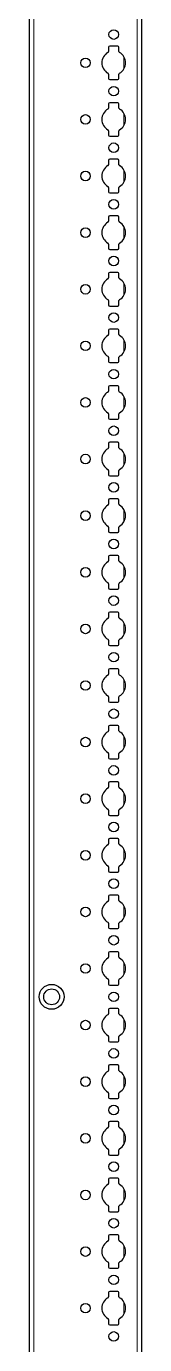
# Model space of a CAD drawing. Header units: millimetres. Extents: x -250 to 5025, y -1547 to 1577.
# Drawn here: x 4426 to 4475, y -423 to 159 of the extents above; entities that cross this region are included whole.
import ezdxf

# ---------------------------------------------------------------- set-up
doc = ezdxf.new("R2010")
doc.units = ezdxf.units.MM

msp = doc.modelspace()

# ---------------------------------------------------------------- linework, layer by layer
at = {"color": 7, "linetype": 'Continuous', "lineweight": 25}
for p, q in [((4425.51, -1006.24), (4425.51, 1092.76)), ((4475.21, 1092.76), (4475.21, -1006.24)), ((4460.56, 150.16), (4460.56, 148.28)), ((4464.66, 150.66), (4461.06, 150.66)), ((4465.16, 148.28), (4465.16, 150.16)), ((4460.56, 138.23), (4460.56, 136.36)), ((4461.06, 135.86), (4464.66, 135.86)), ((4465.16, 136.36), (4465.16, 138.23)), ((4460.56, 125.16), (4460.56, 123.28)), ((4464.66, 125.66), (4461.06, 125.66)), ((4465.16, 123.28), (4465.16, 125.16)), ((4460.56, 113.23), (4460.56, 111.36)), ((4461.06, 110.86), (4464.66, 110.86)), ((4465.16, 111.36), (4465.16, 113.23)), ((4460.56, 100.16), (4460.56, 98.28)), ((4464.66, 100.66), (4461.06, 100.66)), ((4465.16, 98.28), (4465.16, 100.16)), ((4460.56, 88.23), (4460.56, 86.36)), ((4465.16, 86.36), (4465.16, 88.23)), ((4461.06, 85.86), (4464.66, 85.86)), ((4460.56, 75.16), (4460.56, 73.28)), ((4464.66, 75.66), (4461.06, 75.66)), ((4465.16, 73.28), (4465.16, 75.16)), ((4460.56, 63.23), (4460.56, 61.36)), ((4461.06, 60.86), (4464.66, 60.86)), ((4465.16, 61.36), (4465.16, 63.23)), ((4460.56, 50.16), (4460.56, 48.28)), ((4464.66, 50.66), (4461.06, 50.66)), ((4465.16, 48.28), (4465.16, 50.16)), ((4460.56, 38.23), (4460.56, 36.36)), ((4461.06, 35.86), (4464.66, 35.86)), ((4465.16, 36.36), (4465.16, 38.23)), ((4460.56, 25.16), (4460.56, 23.28)), ((4464.66, 25.66), (4461.06, 25.66)), ((4465.16, 23.28), (4465.16, 25.16)), ((4460.56, 13.23), (4460.56, 11.36)), ((4465.16, 11.36), (4465.16, 13.23)), ((4461.06, 10.86), (4464.66, 10.86)), ((4460.56, 0.16), (4460.56, -1.72)), ((4464.66, 0.66), (4461.06, 0.66)), ((4465.16, -1.72), (4465.16, 0.16)), ((4460.56, -11.77), (4460.56, -13.64)), ((4461.06, -14.14), (4464.66, -14.14)), ((4465.16, -13.64), (4465.16, -11.77)), ((4460.56, -24.84), (4460.56, -26.72)), ((4464.66, -24.34), (4461.06, -24.34)), ((4465.16, -26.72), (4465.16, -24.84)), ((4460.56, -36.77), (4460.56, -38.64)), ((4461.06, -39.14), (4464.66, -39.14)), ((4465.16, -38.64), (4465.16, -36.77)), ((4460.56, -49.84), (4460.56, -51.72)), ((4464.66, -49.34), (4461.06, -49.34)), ((4465.16, -51.72), (4465.16, -49.84)), ((4460.56, -61.77), (4460.56, -63.64)), ((4465.16, -63.64), (4465.16, -61.77)), ((4461.06, -64.14), (4464.66, -64.14)), ((4460.56, -74.84), (4460.56, -76.72)), ((4464.66, -74.34), (4461.06, -74.34)), ((4465.16, -76.72), (4465.16, -74.84)), ((4460.56, -86.77), (4460.56, -88.64)), ((4465.16, -88.64), (4465.16, -86.77)), ((4461.06, -89.14), (4464.66, -89.14)), ((4460.56, -99.84), (4460.56, -101.72)), ((4464.66, -99.34), (4461.06, -99.34)), ((4465.16, -101.72), (4465.16, -99.84)), ((4460.56, -111.77), (4460.56, -113.64)), ((4461.06, -114.14), (4464.66, -114.14)), ((4465.16, -113.64), (4465.16, -111.77)), ((4460.56, -124.84), (4460.56, -126.72)), ((4464.66, -124.34), (4461.06, -124.34)), ((4465.16, -126.72), (4465.16, -124.84)), ((4460.56, -136.77), (4460.56, -138.64)), ((4461.06, -139.14), (4464.66, -139.14)), ((4465.16, -138.64), (4465.16, -136.77)), ((4460.56, -149.84), (4460.56, -151.72)), ((4464.66, -149.34), (4461.06, -149.34)), ((4465.16, -151.72), (4465.16, -149.84)), ((4460.56, -161.77), (4460.56, -163.64)), ((4465.16, -163.64), (4465.16, -161.77)), ((4461.06, -164.14), (4464.66, -164.14)), ((4464.66, -174.34), (4461.06, -174.34)), ((4460.56, -174.84), (4460.56, -176.72)), ((4465.16, -176.72), (4465.16, -174.84)), ((4460.56, -186.77), (4460.56, -188.64)), ((4461.06, -189.14), (4464.66, -189.14)), ((4465.16, -188.64), (4465.16, -186.77)), ((4460.56, -199.84), (4460.56, -201.72)), ((4464.66, -199.34), (4461.06, -199.34)), ((4465.16, -201.72), (4465.16, -199.84)), ((4460.56, -211.77), (4460.56, -213.64)), ((4461.06, -214.14), (4464.66, -214.14)), ((4465.16, -213.64), (4465.16, -211.77)), ((4460.56, -224.84), (4460.56, -226.72)), ((4464.66, -224.34), (4461.06, -224.34)), ((4465.16, -226.72), (4465.16, -224.84)), ((4460.56, -236.77), (4460.56, -238.64)), ((4465.16, -238.64), (4465.16, -236.77)), ((4461.06, -239.14), (4464.66, -239.14)), ((4460.56, -249.84), (4460.56, -251.72)), ((4464.66, -249.34), (4461.06, -249.34)), ((4465.16, -251.72), (4465.16, -249.84)), ((4460.56, -261.77), (4460.56, -263.64)), ((4465.16, -263.64), (4465.16, -261.77)), ((4461.06, -264.14), (4464.66, -264.14)), ((4460.56, -274.84), (4460.56, -276.72)), ((4464.66, -274.34), (4461.06, -274.34)), ((4465.16, -276.72), (4465.16, -274.84)), ((4460.56, -286.77), (4460.56, -288.64)), ((4461.06, -289.14), (4464.66, -289.14)), ((4465.16, -288.64), (4465.16, -286.77)), ((4460.56, -299.84), (4460.56, -301.72)), ((4464.66, -299.34), (4461.06, -299.34)), ((4465.16, -301.72), (4465.16, -299.84)), ((4460.56, -311.77), (4460.56, -313.64)), ((4461.06, -314.14), (4464.66, -314.14)), ((4465.16, -313.64), (4465.16, -311.77)), ((4460.56, -324.84), (4460.56, -326.72)), ((4464.66, -324.34), (4461.06, -324.34)), ((4465.16, -326.72), (4465.16, -324.84)), ((4460.56, -336.77), (4460.56, -338.64)), ((4465.16, -338.64), (4465.16, -336.77)), ((4461.06, -339.14), (4464.66, -339.14)), ((4460.56, -349.84), (4460.56, -351.72)), ((4464.66, -349.34), (4461.06, -349.34)), ((4465.16, -351.72), (4465.16, -349.84)), ((4460.56, -361.77), (4460.56, -363.64)), ((4461.06, -364.14), (4464.66, -364.14)), ((4465.16, -363.64), (4465.16, -361.77)), ((4460.56, -374.84), (4460.56, -376.72)), ((4464.66, -374.34), (4461.06, -374.34)), ((4465.16, -376.72), (4465.16, -374.84)), ((4460.56, -386.77), (4460.56, -388.64)), ((4461.06, -389.14), (4464.66, -389.14)), ((4465.16, -388.64), (4465.16, -386.77)), ((4460.56, -399.84), (4460.56, -401.72)), ((4464.66, -399.34), (4461.06, -399.34)), ((4465.16, -401.72), (4465.16, -399.84)), ((4460.56, -411.77), (4460.56, -413.64)), ((4465.16, -413.64), (4465.16, -411.77)), ((4461.06, -414.14), (4464.66, -414.14))]:
    msp.add_line(p, q, dxfattribs=at)
at = {"color": 8, "linetype": 'Continuous', "lineweight": 18}
for p, q in [((4427.51, 1092.76), (4427.51, -1006.24)), ((4473.21, -1006.24), (4473.21, 1092.76)), ((4467.36, 140.55), (4467.36, 145.96)), ((4467.36, 115.55), (4467.36, 120.96)), ((4467.36, 90.55), (4467.36, 95.96)), ((4467.36, 65.55), (4467.36, 70.96)), ((4467.36, 40.55), (4467.36, 45.96)), ((4467.36, 15.55), (4467.36, 20.96)), ((4467.36, -9.45), (4467.36, -4.04)), ((4467.36, -34.45), (4467.36, -29.04)), ((4467.36, -59.45), (4467.36, -54.04)), ((4467.36, -84.45), (4467.36, -79.04)), ((4467.36, -109.45), (4467.36, -104.04)), ((4467.36, -134.45), (4467.36, -129.04)), ((4467.36, -159.45), (4467.36, -154.04)), ((4467.36, -184.45), (4467.36, -179.04)), ((4467.36, -209.45), (4467.36, -204.04)), ((4467.36, -234.45), (4467.36, -229.04)), ((4467.36, -259.45), (4467.36, -254.04)), ((4467.36, -284.45), (4467.36, -279.04)), ((4467.36, -309.45), (4467.36, -304.04)), ((4467.36, -334.45), (4467.36, -329.04)), ((4467.36, -359.45), (4467.36, -354.04)), ((4467.36, -384.45), (4467.36, -379.04)), ((4467.36, -409.45), (4467.36, -404.04))]:
    msp.add_line(p, q, dxfattribs=at)
at = {"color": 7, "linetype": 'Continuous', "lineweight": 25}
for centre, radius in [((4462.86, 155.76), 2.12), ((4450.36, 143.26), 2.12), ((4462.86, 130.76), 2.12), ((4450.36, 118.26), 2.12), ((4462.86, 105.76), 2.12), ((4450.36, 93.26), 2.12), ((4462.86, 80.76), 2.12), ((4450.36, 68.26), 2.12), ((4462.86, 55.76), 2.12), ((4450.36, 43.26), 2.12), ((4462.86, 30.76), 2.12), ((4450.36, 18.26), 2.12), ((4462.86, 5.76), 2.12), ((4450.36, -6.74), 2.12), ((4462.86, -19.24), 2.12), ((4450.36, -31.74), 2.12), ((4462.86, -44.24), 2.12), ((4450.36, -56.74), 2.12), ((4462.86, -69.24), 2.12), ((4450.36, -81.74), 2.12), ((4462.86, -94.24), 2.12), ((4450.36, -106.74), 2.12), ((4462.86, -119.24), 2.12), ((4450.36, -131.74), 2.12), ((4462.86, -144.24), 2.12), ((4450.36, -156.74), 2.12), ((4462.86, -169.24), 2.12), ((4450.36, -181.74), 2.12), ((4462.86, -194.24), 2.12), ((4450.36, -206.74), 2.12), ((4462.86, -219.24), 2.12), ((4450.36, -231.74), 2.12), ((4462.86, -244.24), 2.12), ((4450.36, -256.74), 2.12), ((4435.36, -269.24), 5.5), ((4435.36, -269.24), 3.5), ((4462.86, -269.24), 2.12), ((4450.36, -281.74), 2.12), ((4462.86, -294.24), 2.12), ((4450.36, -306.74), 2.12), ((4462.86, -319.24), 2.12), ((4450.36, -331.74), 2.12), ((4462.86, -344.24), 2.12), ((4450.36, -356.74), 2.12), ((4462.86, -369.24), 2.12), ((4450.36, -381.74), 2.12), ((4462.86, -394.24), 2.12), ((4450.36, -406.74), 2.12), ((4462.86, -419.24), 2.12)]:
    msp.add_circle(centre, radius, dxfattribs=at)
for centre, radius, start, end in [((4462.86, 143.26), 5.25, 119.14074, 240.85926), ((4460.06, 148.28), 0.5, 299.14074, 0), ((4461.06, 150.16), 0.5, 90, 180), ((4464.66, 150.16), 0.5, 0, 90), ((4465.66, 148.28), 0.5, 180, 240.85926), ((4462.86, 143.26), 5.25, 299.14074, 60.85926), ((4460.06, 138.23), 0.5, 0, 60.85926), ((4461.06, 136.36), 0.5, 180, 270), ((4464.66, 136.36), 0.5, 270, 0), ((4465.66, 138.23), 0.5, 119.14074, 180), ((4462.86, 118.26), 5.25, 119.14074, 240.85926), ((4460.06, 123.28), 0.5, 299.14074, 0), ((4461.06, 125.16), 0.5, 90, 180), ((4464.66, 125.16), 0.5, 0, 90), ((4465.66, 123.28), 0.5, 180, 240.85926), ((4462.86, 118.26), 5.25, 299.14074, 60.85926), ((4460.06, 113.23), 0.5, 0, 60.85926), ((4461.06, 111.36), 0.5, 180, 270), ((4464.66, 111.36), 0.5, 270, 0), ((4465.66, 113.23), 0.5, 119.14074, 180), ((4461.06, 100.16), 0.5, 90, 180), ((4464.66, 100.16), 0.5, 0, 90), ((4462.86, 93.26), 5.25, 119.14074, 240.85926), ((4460.06, 98.28), 0.5, 299.14074, 0), ((4465.66, 98.28), 0.5, 180, 240.85926), ((4462.86, 93.26), 5.25, 299.14074, 60.85926), ((4460.06, 88.23), 0.5, 0, 60.85926), ((4465.66, 88.23), 0.5, 119.14074, 180), ((4461.06, 86.36), 0.5, 180, 270), ((4464.66, 86.36), 0.5, 270, 0), ((4462.86, 68.26), 5.25, 119.14074, 240.85926), ((4460.06, 73.28), 0.5, 299.14074, 0), ((4461.06, 75.16), 0.5, 90, 180), ((4464.66, 75.16), 0.5, 0, 90), ((4465.66, 73.28), 0.5, 180, 240.85926), ((4462.86, 68.26), 5.25, 299.14074, 60.85926), ((4460.06, 63.23), 0.5, 0, 60.85926), ((4461.06, 61.36), 0.5, 180, 270), ((4464.66, 61.36), 0.5, 270, 0), ((4465.66, 63.23), 0.5, 119.14074, 180), ((4462.86, 43.26), 5.25, 119.14074, 240.85926), ((4460.06, 48.28), 0.5, 299.14074, 0), ((4461.06, 50.16), 0.5, 90, 180), ((4464.66, 50.16), 0.5, 0, 90), ((4465.66, 48.28), 0.5, 180, 240.85926), ((4462.86, 43.26), 5.25, 299.14074, 60.85926), ((4460.06, 38.23), 0.5, 0, 60.85926), ((4461.06, 36.36), 0.5, 180, 270), ((4464.66, 36.36), 0.5, 270, 0), ((4465.66, 38.23), 0.5, 119.14074, 180), ((4461.06, 25.16), 0.5, 90, 180), ((4464.66, 25.16), 0.5, 360, 90), ((4462.86, 18.26), 5.25, 119.14074, 240.85926), ((4460.06, 23.28), 0.5, 299.14074, 0), ((4465.66, 23.28), 0.5, 180, 240.85926), ((4462.86, 18.26), 5.25, 299.14074, 60.85926), ((4460.06, 13.23), 0.5, 0, 60.85926), ((4465.66, 13.23), 0.5, 119.14074, 180), ((4461.06, 11.36), 0.5, 180, 270), ((4464.66, 11.36), 0.5, 270, 0), ((4461.06, 0.16), 0.5, 90, 180), ((4464.66, 0.16), 0.5, 360, 90), ((4462.86, -6.74), 5.25, 119.14074, 240.85926), ((4460.06, -1.72), 0.5, 299.14074, 0), ((4465.66, -1.72), 0.5, 180, 240.85926), ((4462.86, -6.74), 5.25, 299.14074, 60.85926), ((4460.06, -11.77), 0.5, 0, 60.85926), ((4465.66, -11.77), 0.5, 119.14074, 180), ((4461.06, -13.64), 0.5, 180, 270), ((4464.66, -13.64), 0.5, 270, 0), ((4462.86, -31.74), 5.25, 119.14074, 240.85926), ((4460.06, -26.72), 0.5, 299.14074, 0), ((4461.06, -24.84), 0.5, 90, 180), ((4464.66, -24.84), 0.5, 0, 90), ((4465.66, -26.72), 0.5, 180, 240.85926), ((4462.86, -31.74), 5.25, 299.14074, 60.85926), ((4460.06, -36.77), 0.5, 0, 60.85926), ((4461.06, -38.64), 0.5, 180, 270), ((4464.66, -38.64), 0.5, 270, 0), ((4465.66, -36.77), 0.5, 119.14074, 180), ((4462.86, -56.74), 5.25, 119.14074, 240.85926), ((4460.06, -51.72), 0.5, 299.14074, 0), ((4461.06, -49.84), 0.5, 90, 180), ((4464.66, -49.84), 0.5, 0, 90), ((4465.66, -51.72), 0.5, 180, 240.85926), ((4462.86, -56.74), 5.25, 299.14074, 60.85926), ((4460.06, -61.77), 0.5, 0, 60.85926), ((4461.06, -63.64), 0.5, 180, 270), ((4464.66, -63.64), 0.5, 270, 0), ((4465.66, -61.77), 0.5, 119.14074, 180), ((4461.06, -74.84), 0.5, 90, 180), ((4464.66, -74.84), 0.5, 0, 90), ((4462.86, -81.74), 5.25, 119.14074, 240.85926), ((4460.06, -76.72), 0.5, 299.14074, 0), ((4465.66, -76.72), 0.5, 180, 240.85926), ((4462.86, -81.74), 5.25, 299.14074, 60.85926), ((4460.06, -86.77), 0.5, 0, 60.85926), ((4465.66, -86.77), 0.5, 119.14074, 180), ((4461.06, -88.64), 0.5, 180, 270), ((4464.66, -88.64), 0.5, 270, 0), ((4462.86, -106.74), 5.25, 119.14074, 240.85926), ((4460.06, -101.72), 0.5, 299.14074, 0), ((4461.06, -99.84), 0.5, 90, 180), ((4464.66, -99.84), 0.5, 0, 90), ((4465.66, -101.72), 0.5, 180, 240.85926), ((4462.86, -106.74), 5.25, 299.14074, 60.85926), ((4460.06, -111.77), 0.5, 0, 60.85926), ((4461.06, -113.64), 0.5, 180, 270), ((4464.66, -113.64), 0.5, 270, 0), ((4465.66, -111.77), 0.5, 119.14074, 180), ((4462.86, -131.74), 5.25, 119.14074, 240.85926), ((4460.06, -126.72), 0.5, 299.14074, 0), ((4461.06, -124.84), 0.5, 90, 180), ((4464.66, -124.84), 0.5, 0, 90), ((4465.66, -126.72), 0.5, 180, 240.85926), ((4462.86, -131.74), 5.25, 299.14074, 60.85926), ((4460.06, -136.77), 0.5, 0, 60.85926), ((4461.06, -138.64), 0.5, 180, 270), ((4464.66, -138.64), 0.5, 270, 0), ((4465.66, -136.77), 0.5, 119.14074, 180), ((4461.06, -149.84), 0.5, 90, 180), ((4464.66, -149.84), 0.5, 0, 90), ((4462.86, -156.74), 5.25, 119.14074, 240.85926), ((4460.06, -151.72), 0.5, 299.14074, 0), ((4465.66, -151.72), 0.5, 180, 240.85926), ((4462.86, -156.74), 5.25, 299.14074, 60.85926), ((4460.06, -161.77), 0.5, 0, 60.85926), ((4465.66, -161.77), 0.5, 119.14074, 180), ((4461.06, -163.64), 0.5, 180, 270), ((4464.66, -163.64), 0.5, 270, 0), ((4461.06, -174.84), 0.5, 90, 180), ((4464.66, -174.84), 0.5, 0, 90), ((4462.86, -181.74), 5.25, 119.14074, 240.85926), ((4460.06, -176.72), 0.5, 299.14074, 0), ((4465.66, -176.72), 0.5, 180, 240.85926), ((4462.86, -181.74), 5.25, 299.14074, 60.85926), ((4460.06, -186.77), 0.5, 0, 60.85926), ((4461.06, -188.64), 0.5, 180, 270), ((4464.66, -188.64), 0.5, 270, 0), ((4465.66, -186.77), 0.5, 119.14074, 180), ((4462.86, -206.74), 5.25, 119.14074, 240.85926), ((4460.06, -201.72), 0.5, 299.14074, 0), ((4461.06, -199.84), 0.5, 90, 180), ((4464.66, -199.84), 0.5, 0, 90), ((4465.66, -201.72), 0.5, 180, 240.85926), ((4462.86, -206.74), 5.25, 299.14074, 60.85926), ((4460.06, -211.77), 0.5, 0, 60.85926), ((4461.06, -213.64), 0.5, 180, 270), ((4464.66, -213.64), 0.5, 270, 0), ((4465.66, -211.77), 0.5, 119.14074, 180), ((4460.06, -226.72), 0.5, 299.14074, 0), ((4461.06, -224.84), 0.5, 90, 180), ((4464.66, -224.84), 0.5, 0, 90), ((4465.66, -226.72), 0.5, 180, 240.85926), ((4462.86, -231.74), 5.25, 119.14074, 240.85926), ((4462.86, -231.74), 5.25, 299.14074, 60.85926), ((4460.06, -236.77), 0.5, 0, 60.85926), ((4461.06, -238.64), 0.5, 180, 270), ((4464.66, -238.64), 0.5, 270, 0), ((4465.66, -236.77), 0.5, 119.14074, 180), ((4461.06, -249.84), 0.5, 90, 180), ((4464.66, -249.84), 0.5, 0, 90), ((4462.86, -256.74), 5.25, 119.14074, 240.85926), ((4460.06, -251.72), 0.5, 299.14074, 0), ((4465.66, -251.72), 0.5, 180, 240.85926), ((4462.86, -256.74), 5.25, 299.14074, 60.85926), ((4460.06, -261.77), 0.5, 0, 60.85926), ((4465.66, -261.77), 0.5, 119.14074, 180), ((4461.06, -263.64), 0.5, 180, 270), ((4464.66, -263.64), 0.5, 270, 0), ((4462.86, -281.74), 5.25, 119.14074, 240.85926), ((4460.06, -276.72), 0.5, 299.14074, 0), ((4461.06, -274.84), 0.5, 90, 180), ((4464.66, -274.84), 0.5, 0, 90), ((4465.66, -276.72), 0.5, 180, 240.85926), ((4462.86, -281.74), 5.25, 299.14074, 60.85926), ((4460.06, -286.77), 0.5, 0, 60.85926), ((4461.06, -288.64), 0.5, 180, 270), ((4464.66, -288.64), 0.5, 270, 0), ((4465.66, -286.77), 0.5, 119.14074, 180), ((4462.86, -306.74), 5.25, 119.14074, 240.85926), ((4460.06, -301.72), 0.5, 299.14074, 0), ((4461.06, -299.84), 0.5, 90, 180), ((4464.66, -299.84), 0.5, 0, 90), ((4465.66, -301.72), 0.5, 180, 240.85926), ((4462.86, -306.74), 5.25, 299.14074, 60.85926), ((4460.06, -311.77), 0.5, 0, 60.85926), ((4461.06, -313.64), 0.5, 180, 270), ((4464.66, -313.64), 0.5, 270, 0), ((4465.66, -311.77), 0.5, 119.14074, 180), ((4461.06, -324.84), 0.5, 90, 180), ((4464.66, -324.84), 0.5, 0, 90), ((4462.86, -331.74), 5.25, 119.14074, 240.85926), ((4460.06, -326.72), 0.5, 299.14074, 0), ((4465.66, -326.72), 0.5, 180, 240.85926), ((4462.86, -331.74), 5.25, 299.14074, 60.85926), ((4460.06, -336.77), 0.5, 0, 60.85926), ((4465.66, -336.77), 0.5, 119.14074, 180), ((4461.06, -338.64), 0.5, 180, 270), ((4464.66, -338.64), 0.5, 270, 0), ((4462.86, -356.74), 5.25, 119.14074, 240.85926), ((4460.06, -351.72), 0.5, 299.14074, 0), ((4461.06, -349.84), 0.5, 90, 180), ((4464.66, -349.84), 0.5, 0, 90), ((4465.66, -351.72), 0.5, 180, 240.85926), ((4462.86, -356.74), 5.25, 299.14074, 60.85926), ((4460.06, -361.77), 0.5, 0, 60.85926), ((4461.06, -363.64), 0.5, 180, 270), ((4464.66, -363.64), 0.5, 270, 0), ((4465.66, -361.77), 0.5, 119.14074, 180), ((4462.86, -381.74), 5.25, 119.14074, 240.85926), ((4460.06, -376.72), 0.5, 299.14074, 0), ((4461.06, -374.84), 0.5, 90, 180), ((4464.66, -374.84), 0.5, 0, 90), ((4465.66, -376.72), 0.5, 180, 240.85926), ((4462.86, -381.74), 5.25, 299.14074, 60.85926), ((4460.06, -386.77), 0.5, 0, 60.85926), ((4461.06, -388.64), 0.5, 180, 270), ((4464.66, -388.64), 0.5, 270, 0), ((4465.66, -386.77), 0.5, 119.14074, 180), ((4460.06, -401.72), 0.5, 299.14074, 0), ((4461.06, -399.84), 0.5, 90, 180), ((4464.66, -399.84), 0.5, 0, 90), ((4465.66, -401.72), 0.5, 180, 240.85926), ((4462.86, -406.74), 5.25, 119.14074, 240.85926), ((4462.86, -406.74), 5.25, 299.14074, 60.85926), ((4460.06, -411.77), 0.5, 0, 60.85926), ((4465.66, -411.77), 0.5, 119.14074, 180), ((4461.06, -413.64), 0.5, 180, 270), ((4464.66, -413.64), 0.5, 270, 0)]:
    msp.add_arc(centre, radius, start, end, dxfattribs=at)

doc.saveas('drawing.dxf')
